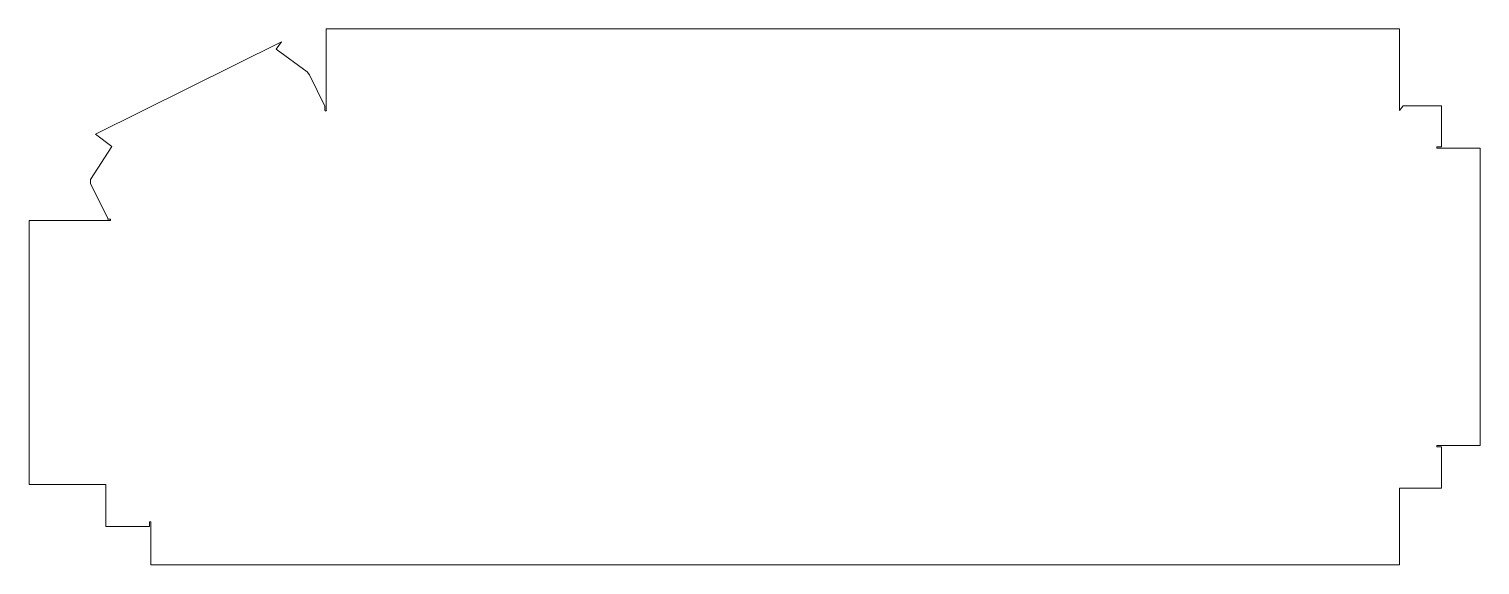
# Model space of a CAD drawing. Header units: millimetres. Extents: x -566 to 474, y -206 to 178.
import ezdxf

# ---------------------------------------------------------------- set-up
doc = ezdxf.new("R2010")
doc.units = ezdxf.units.MM

msp = doc.modelspace()

# ---------------------------------------------------------------- linework, layer by layer
at = {"color": 7, "linetype": 'Continuous', "lineweight": 15}
for p, q in [((-353.1, 120.6), (-353.1, 178.5)), ((416, 178.5), (-353.1, 178.5)), ((416, 178.5), (416, 120)), ((-385.1, 169.3), (-518.5, 103.1)), ((-388.9, 164.1), (-385.1, 169.3)), ((-366.6, 147.7), (-388.9, 164.1)), ((-366.6, 147.7), (-365.1, 145.7)), ((-354, 123.2), (-365.1, 145.7)), ((-354, 123.2), (-354, 120.4)), ((-354, 120.4), (-354, 120)), ((-354, 120), (-353.7, 120)), ((-353.7, 120), (-353.6, 119.6)), ((-353.6, 119.6), (-352.8, 120)), ((-352.8, 120), (-353.1, 120.6)), ((416, 120), (416.1, 120)), ((416.1, 120), (418.7, 123.3)), ((446.2, 123.3), (418.7, 123.3)), ((446.2, 94), (446.2, 123.3)), ((-506.8, 94.2), (-522.1, 70.6)), ((-518.5, 103.1), (-506.8, 94.2)), ((446.2, 94), (442.8, 94)), ((442.8, 94), (442.8, 93.1)), ((473.8, 93.1), (442.8, 93.1)), ((473.8, -120.1), (473.8, 93.1)), ((-522.1, 67.8), (-522.1, 70.6)), ((-509.4, 42.3), (-522.1, 67.8)), ((-509.7, 42.2), (-509.4, 42.3)), ((-507.6, 42.2), (-509.7, 42.2)), ((-507.6, 41.3), (-507.6, 42.2)), ((-566, 41.3), (-566, -148)), ((-566, 41.3), (-507.6, 41.3)), ((442.8, -120.1), (473.8, -120.1)), ((442.8, -120.1), (442.8, -121)), ((442.8, -121), (446.2, -121)), ((446.2, -150.5), (446.2, -121)), ((-566, -148), (-510.9, -148)), ((-510.9, -148), (-510.9, -178.1)), ((446.2, -150.5), (416.1, -150.5)), ((416.1, -150.5), (416.1, -178.1)), ((-478.8, -174.7), (-479.6, -174.7)), ((-479.6, -174.7), (-479.6, -178.1)), ((-478.8, -174.7), (-478.8, -205.6)), ((-510.9, -178.1), (-479.6, -178.1)), ((416.1, -178.1), (416.2, -178.1)), ((416.2, -205.6), (416.2, -178.1)), ((-478.8, -205.6), (416.2, -205.6))]:
    msp.add_line(p, q, dxfattribs=at)

doc.saveas('drawing.dxf')
